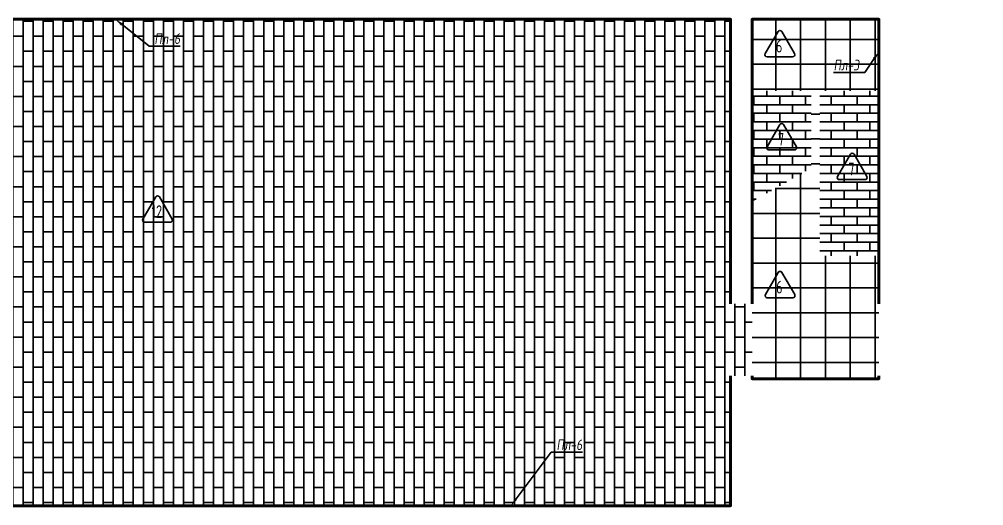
# Model space of a CAD drawing. Header units: millimetres. Extents: x -510890 to 418982, y -118257 to 141350.
# Drawn here: x -172302 to -149498, y -10641 to 859 of the extents above; entities that cross this region are included whole.
import ezdxf
from ezdxf import colors
from ezdxf.entities.mleader import LeaderData, LeaderLine
from ezdxf.enums import TextEntityAlignment as Align
from ezdxf.math import Vec2, Vec3

# ---------------------------------------------------------------- set-up
doc = ezdxf.new("R2010")
doc.units = ezdxf.units.MM
doc.layers.add('АР_Площадь контур', color=220, linetype='Continuous', lineweight=35, plot=False)
doc.styles.add('ISOCPEUR', font='isocpeur.ttf', dxfattribs={"height": 800})
doc.styles.add('Архитект', font='isocpeur.ttf', dxfattribs={"width": 0.8, "oblique": 8})
pattern_1 = [(90, (2999.9, -126491.3), (-587.375, 0), []), (180, (2999.9, -126491.3), (-6e-14, -587.375), [])]
pattern_2 = [(0, (209610.45, -28798.6), (0, 203.2254), []), (90, (209610.45, -28798.6), (-304.8, 203.2254), [203.2254, -203.2254])]

msp = doc.modelspace()

# ---------------------------------------------------------------- hatches: boundary and pattern name
at = {"layer": 'АР_Площадь контур', "true_color": 0x000000}
h = msp.add_hatch(dxfattribs=at)
h.set_pattern_fill('AR-BRSTD', color=18, scale=3.5, angle=90)
h.set_pattern_definition([(90, (2999.9, -126491.32), (-237.0963, 1e-14), []), (180, (2999.9, -126491.3), (-237.0963, -355.6), [237.0963, -237.0963])])
h.paths.add_polyline_path([(-179034, -10640.6), (-179034, -10162.3), (-179154, -10162.3), (-179154, -8462.3), (-179034, -8462.1), (-179034, 859.4), (-155484, 859.4), (-155484, -5870.6), (-154974, -5870.6), (-154974, -7570.6), (-155484, -7570.6), (-155484, -10640.6)])
h = msp.add_hatch(dxfattribs=at)
h.set_pattern_fill('ANSI37', color=18, scale=185, angle=45)
h.set_pattern_definition(pattern_1)
h.paths.add_polyline_path([(-154974, 859.4), (-151974, 859.4), (-151974, -830), (-154974, -830)])
h = msp.add_hatch(dxfattribs=at)
h.set_pattern_fill('ANSI37', color=18, scale=185, angle=45)
h.set_pattern_definition(pattern_1)
h.paths.add_polyline_path([(-154974, -3449.2), (-153574, -2656.8), (-153574, -830), (-153374, -830), (-153374, -4730), (-151974, -4730), (-151974, -7640.6), (-154974, -7640.6)])
at = {"layer": 'АР_Площадь контур', "true_color": 0xffffff}
h = msp.add_hatch(dxfattribs=at)
h.set_pattern_fill('AR-BRSTD', scale=3)
h.set_pattern_definition(pattern_2)
h.paths.add_polyline_path([(-153574, -830), (-154974, -830), (-154974, -3449.2), (-153574, -2656.8)])
h = msp.add_hatch(dxfattribs=at)
h.set_pattern_fill('AR-BRSTD', scale=3)
h.set_pattern_definition(pattern_2)
h.paths.add_polyline_path([(-153374, -4730), (-151974, -4730), (-151974, -830), (-153374, -830)])

# ---------------------------------------------------------------- linework, layer by layer
at = {"layer": 'АР_Площадь контур', "lineweight": 60}
for points in [[(-179034, 607.6), (-179034, 859.4), (-155484, 859.4), (-155484, -5870.6)], [(-154974, -5870.6), (-154974, 859.4), (-151974, 859.4), (-151974, -5870.6)], [(-155484, -7570.6), (-155484, -10640.6), (-179034, -10640.6), (-179034, -10162.3)], [(-151974, -7570.6), (-151974, -7640.6), (-154974, -7640.6), (-154974, -7570.6)]]:
    msp.add_lwpolyline(points, dxfattribs=at)
at = {"layer": 'АР_Площадь контур', "linetype": 'Continuous'}
for points in [[(-154621.6, -28), (-154015.4, -28, 0.5773495), (-153972.1, 47), (-154275.2, 572, 0.5773541), (-154361.8, 572), (-154664.9, 47, 0.5773491), (-154621.6, -28, 0.0000017)], [(-154577.1, -2230), (-153970.9, -2230, 0.5773495), (-153927.6, -2155), (-154230.7, -1630, 0.5773541), (-154317.3, -1630), (-154620.4, -2155, 0.5773491), (-154577.1, -2230, 0.0000017)], [(-152910.5, -2931.4), (-152304.3, -2931.4, 0.5773495), (-152261, -2856.4), (-152564.1, -2331.4, 0.5773541), (-152650.7, -2331.4), (-152953.8, -2856.4, 0.5773491), (-152910.5, -2931.4, 0.0000017)], [(-169336, -3939.6), (-168729.8, -3939.6, 0.5773495), (-168686.5, -3864.6), (-168989.6, -3339.6, 0.5773541), (-169076.2, -3339.6), (-169379.3, -3864.6, 0.5773491), (-169336, -3939.6, 0.0000017)], [(-154616.8, -5724.5), (-154010.6, -5724.5, 0.5773495), (-153967.3, -5649.5), (-154270.4, -5124.5, 0.5773541), (-154357, -5124.5), (-154660.1, -5649.5, 0.5773491), (-154616.8, -5724.5, 0.0000017)]]:
    msp.add_lwpolyline(points, format="xyb", dxfattribs=at)

# ---------------------------------------------------------------- texts
at = {"layer": 'АР_Площадь контур', "linetype": 'Continuous', "style": 'ISOCPEUR', "width": 0.7}
for s, p in [('6', (-154335.2, 73.7)), ('7', (-154290.7, -2128.3)), ('7', (-152624, -2829.7)), ('12', (-169049.6, -3837.9)), ('6', (-154330.4, -5622.8))]:
    msp.add_text(s, height=300, dxfattribs=at).set_placement(p, align=Align.CENTER)

# ---------------------------------------------------------------- leaders
at = {"layer": 'АР_Площадь контур'}
ml = msp.add_multileader_mtext('Standard', dxfattribs=at)
ml.set_content('Пл-6', color=256, style='Архитект')
ml.set_leader_properties(color=256, linetype='ByLayer', lineweight=-1)
ml.build(insert=Vec2(0, 0))
ml.multileader.update_dxf_attribs({"text_left_attachment_type": 6, "text_right_attachment_type": 6, "dogleg_length": 25, "arrow_head_size": 200})
ctx = ml.context
ctx.base_point, ctx.char_height, ctx.arrow_head_size, ctx.landing_gap_size, ctx.plane_origin = Vec3(-169207.7, 226), 250, 200, 100, Vec3(-183340.6, 688.9)
ctx.left_attachment, ctx.right_attachment = 6, 6
notes = []
notes.append((ctx, [(1, (1, 1, 0), (-169232.7, 226), (1, 0), 25, [(1, [(-170029.3, 859.4)], 0, [])])]))
ctx.mtext.insert, ctx.mtext.width, ctx.mtext.defined_height, ctx.mtext.line_spacing_style, ctx.mtext.flow_direction = Vec3(-169107.7, 526), 3549.472, 1007.6, 2, 5
ml = msp.add_multileader_mtext('Standard', dxfattribs=at)
ml.set_content('Пл-3', color=256, style='Архитект')
ml.set_leader_properties(color=256, linetype='ByLayer', lineweight=-1)
ml.build(insert=Vec2(0, 0))
ml.multileader.update_dxf_attribs({"text_left_attachment_type": 6, "text_right_attachment_type": 6, "dogleg_length": 25, "arrow_head_size": 200})
ctx = ml.context
ctx.base_point, ctx.char_height, ctx.arrow_head_size, ctx.landing_gap_size, ctx.plane_origin = Vec3(-153147.4, -397.9), 250, 200, 100, Vec3(-166873.8, -380.4)
ctx.left_attachment, ctx.right_attachment = 6, 6
notes.append((ctx, [(0, (1, 1, 0), (-152312.2, -397.9), (-1, 0), 25, [(1, [(-151973.2, 93.9)], 0, [])])]))
ctx.mtext.insert, ctx.mtext.width, ctx.mtext.defined_height, ctx.mtext.line_spacing_style, ctx.mtext.flow_direction = Vec3(-153047.4, -97.9), 3549.472, 1007.6, 2, 5
ml = msp.add_multileader_mtext('Standard', dxfattribs=at)
ml.set_content('Пл-6', color=256, style='Архитект')
ml.set_leader_properties(color=256, linetype='ByLayer', lineweight=-1)
ml.build(insert=Vec2(0, 0))
ml.multileader.update_dxf_attribs({"text_left_attachment_type": 6, "text_right_attachment_type": 6, "dogleg_length": 25, "arrow_head_size": 200})
ctx = ml.context
ctx.base_point, ctx.char_height, ctx.arrow_head_size, ctx.landing_gap_size, ctx.plane_origin = Vec3(-159699.3, -9374.9), 250, 200, 100, Vec3(-173832.2, -8911.9)
ctx.left_attachment, ctx.right_attachment = 6, 6
notes.append((ctx, [(1, (1, 1, 0), (-159724.3, -9374.9), (1, 0), 25, [(1, [(-160675.3, -10640.6)], 0, [])])]))
ctx.mtext.insert, ctx.mtext.width, ctx.mtext.defined_height, ctx.mtext.line_spacing_style, ctx.mtext.flow_direction = Vec3(-159599.3, -9074.9), 3549.472, 1007.6, 2, 5
for ctx, leaders in notes:
    for number, flags, end, landing, length, lines in leaders:
        leader = LeaderData()
        leader.index, (leader.has_last_leader_line, leader.has_dogleg_vector, leader.attachment_direction) = number, flags
        leader.last_leader_point, leader.dogleg_vector, leader.dogleg_length = Vec3(end), Vec3(landing), length
        for number, points, colour, breaks in lines:
            line = LeaderLine()
            line.index, line.vertices, line.color, line.breaks = number, Vec3.list(points), colors.encode_raw_color(colour), breaks
            leader.lines.append(line)
        ctx.leaders.append(leader)

doc.saveas('drawing.dxf')
